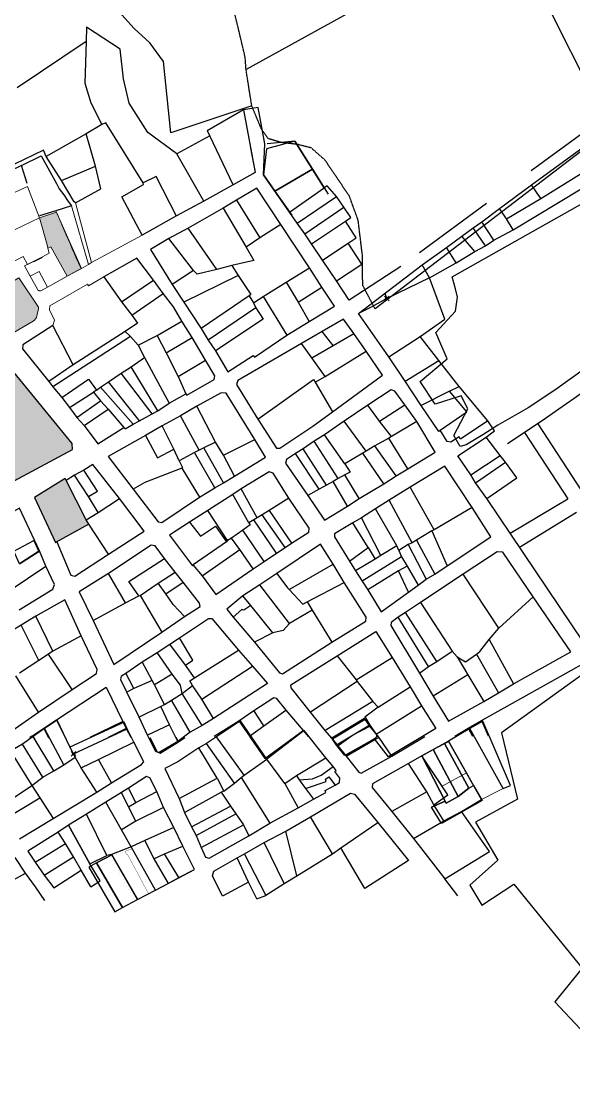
# Model space of a CAD drawing. Header units: millimetres. Extents: x 605783 to 623169, y 1302882 to 1323517.
# Drawn here: x 622196 to 622556, y 1322473 to 1323163 of the extents above; entities that cross this region are included whole.
import ezdxf

# ---------------------------------------------------------------- set-up
doc = ezdxf.new("R2010")
doc.units = ezdxf.units.MM
doc.header["$PDMODE"] = 35
doc.header["$PDSIZE"] = 1.5
doc.linetypes.add('DGN Style 2', pattern=[90.06457, 54.038742, -36.025828])
doc.linetypes.add('HIDDEN', pattern=[0.375, 0.25, -0.125])
for name, color, linetype in [('-2', 1, 'Continuous'), ('-3', 7, 'Continuous'), ('CVL_CUADCON_LIN', 8, 'Continuous'), ('CVL_CUADCON_TIT', 1, 'Continuous'), ('MANZANAS', 7, 'Continuous')]:
    doc.layers.add(name, color=color, linetype=linetype)
doc.layers.add('Nivel 2', color=7, linetype='Continuous', lineweight=0)
doc.layers.add('Nivel 3', color=7, linetype='Continuous', lineweight=0)

msp = doc.modelspace()

# ---------------------------------------------------------------- hatches: boundary and pattern name
h = msp.add_hatch(color=0)
h.set_gradient(color1=(0, 0, 255), color2=(255, 255, 0), tint=1)
h.paths.add_polyline_path([(622225.415, 1323024.528), (622220.684, 1323035.734), (622219.062, 1323039.417), (622208.017, 1323035.767), (622208.042, 1323035.701), (622207.989, 1323035.676), (622212.931, 1323018.019), (622213.497, 1323015.993), (622215.338, 1323016.711), (622217.429, 1323012.954), (622225.95, 1322997.648), (622235.139, 1323002.793), (622231.557, 1323010.173), (622230.684, 1323012.214), (622229.53, 1323014.757), (622227.837, 1323018.986)])
at = {"true_color": 0xc7c8ca}
h = msp.add_hatch(color=9, dxfattribs=at)
h.paths.add_polyline_path([(622203.951, 1322968.383), (622204.812, 1322969.123), (622205.924, 1322970.727), (622206.551, 1322972.812), (622207.299, 1322976.498), (622207.397, 1322977.463), (622194.55, 1322996.657), (622156.713, 1322974.584), (622116.202, 1322950.46), (622114.963, 1322948.414), (622113.078, 1322945.332), (622112.229, 1322941.807), (622113.152, 1322937.758), (622115.787, 1322932.347), (622118.971, 1322928.429), (622123.11, 1322926.128), (622127.368, 1322925.402), (622130.515, 1322925.322), (622155.825, 1322940.578)])
h.paths.add_polyline_path([(622187.32, 1322939.999), (622183.839, 1322940.62), (622138.151, 1322912.673), (622136.974, 1322908.097), (622167.814, 1322852.056), (622229.433, 1322884.996), (622229.215, 1322888.88)])
h.paths.add_polyline_path([(622225.368, 1322864.918), (622224.602, 1322866.032), (622204.711, 1322853.759), (622218.409, 1322824.411), (622219.245, 1322824.897), (622219.249, 1322824.887), (622240.18, 1322836.463), (622238.291, 1322839.172)])
h.paths.add_polyline_path([(622129.866, 1322874.532), (622122.206, 1322887.564), (622083.699, 1322865.489), (622077.284, 1322861.28), (622081.151, 1322854.663), (622084.537, 1322848.304), (622108.338, 1322862.08)])

# ---------------------------------------------------------------- linework, layer by layer
at = {"layer": '-2', "color": 1, "linetype": 'Continuous'}
for p, q in [((622512.043, 1323226.326), (622342.372, 1323132.041)), ((622512.043, 1323226.326), (622579.002, 1323093.122)), ((622579.002, 1323093.122), (622426.292, 1322976.528)), ((622476.39, 1322997.358), (622561.499, 1323045.257))]:
    msp.add_line(p, q, dxfattribs=at)
for points in [[(622346.086, 1323108.549), (622293.526, 1323090.834), (622288.626, 1323137.244), (622279.791, 1323149.424), (622269.614, 1323158.842), (622261.456, 1323167.699), (622254.059, 1323176.536), (622249.054, 1323189.381), (622241.471, 1323210.684)], [(622600.979, 1322960.063), (622582.717, 1322951.634), (622563.3, 1322937.895), (622543.362, 1322923.66), (622526.037, 1322912.156), (622506.171, 1322900.717), (622496.355, 1322894.613), (622485.511, 1322888.027), (622481.668, 1322886.855), (622477.534, 1322894.082), (622486.623, 1322911.394), (622482.268, 1322919.899), (622465.354, 1322914.487), (622455.568, 1322929.235), (622473.234, 1322944.036), (622465.793, 1322961.012), (622478.606, 1322974.922), (622479.859, 1322984.045), (622478.727, 1322989.414), (622476.39, 1322997.358)], [(622771.235, 1322988.469), (622761.676, 1322992.276), (622746.242, 1322994.963), (622730.808, 1322997.651), (622721.169, 1322998.409), (622708.444, 1322997.72), (622696.935, 1322994.966), (622686.737, 1322993.704), (622671.62, 1322989.008), (622657.929, 1322980.461), (622641.125, 1322969.452), (622620.817, 1322960.567), (622603.003, 1322949.838), (622586.973, 1322939.317), (622568.364, 1322927.337), (622555.93, 1322918.25), (622545.834, 1322911.136), (622534.963, 1322903.533), (622512.466, 1322888.602)], [(622575.445, 1322748.889), (622508.629, 1322700.772), (622518.949, 1322657.528), (622491.626, 1322642.722), (622506.235, 1322617.931), (622488.022, 1322601.618), (622495.821, 1322588.702), (622516.508, 1322602.408), (622561.094, 1322547.598), (622543.245, 1322525.681), (622593.465, 1322472.506)]]:
    msp.add_lwpolyline(points, dxfattribs=at)
at = {"layer": '-3', "color": 1, "linetype": 'HIDDEN'}
msp.add_line((622346.086, 1323108.549), (622342.372, 1323132.041), dxfattribs=at)
at = {"layer": '-3', "color": 30, "linetype": 'HIDDEN'}
msp.add_lwpolyline([(622342.372, 1323132.041), (622341.814, 1323139.938), (622337.233, 1323159.384), (622332.861, 1323177.043), (622327.439, 1323193.459), (622320.754, 1323210.161), (622314.07, 1323226.864), (622306.343, 1323242.576), (622297.177, 1323261.631), (622287.309, 1323282.993), (622274.029, 1323310.038), (622261.419, 1323333.505), (622250.255, 1323353.883), (622238.622, 1323375.799), (622227.236, 1323397.455), (622221.188, 1323409.309), (622215.147, 1323421.417), (622254.04, 1323451.183), (622251.289, 1323472.615)], dxfattribs=at)
at = {"layer": '-3', "color": 1, "linetype": 'HIDDEN'}
msp.add_lwpolyline([(622426.292, 1322976.528), (622418.298, 1322991.739), (622418.048, 1323011.581), (622415.324, 1323034.03), (622409.629, 1323049.689), (622401.797, 1323061.335), (622393.717, 1323073.242), (622384.771, 1323081.102), (622375.934, 1323083.365), (622365.039, 1323084.663), (622356.716, 1323087.167), (622352.309, 1323093.639), (622346.086, 1323108.549)], dxfattribs=at)
at = {"layer": 'CVL_CUADCON_LIN', "color": 1, "ltscale": 0.5, "flags": 128}
for points in [[(622374.135, 1323085.602), (622355.612, 1323080.546), (622353.721, 1323063.652)], [(622374.135, 1323085.602), (622385.569, 1323067.394), (622361.093, 1323053.066)], [(622345.311, 1323081.008), (622348.23, 1323065.204), (622334.037, 1323057.044)], [(622353.721, 1323063.652), (622361.093, 1323053.066)], [(622385.569, 1323067.394), (622395.779, 1323051.134)], [(622361.093, 1323053.066), (622372.066, 1323037.31)], [(622523.558, 1322896.048), (622551.79, 1322852.872)], [(622532.269, 1322901.745), (622560.739, 1322858.206)], [(622514.22, 1322830.478), (622551.79, 1322852.872)], [(622520.228, 1322821.575), (622557.491, 1322844.153)], [(622191.265, 1322818.879), (622204.267, 1322825.782), (622207.524, 1322818.695)], [(622194.967, 1322810.676), (622207.524, 1322818.695)], [(622456.755, 1322685.794), (622464.142, 1322689.833), (622471.53, 1322693.873), (622474.162, 1322695.312)], [(622464.142, 1322689.833), (622480.459, 1322659.255), (622472.673, 1322655.006)], [(622480.459, 1322659.255), (622487.373, 1322664.811), (622471.535, 1322693.864)], [(622474.172, 1322695.317), (622490.384, 1322666.459), (622495.918, 1322656.607)], [(622456.755, 1322685.794), (622472.03, 1322656.249), (622462.935, 1322652.467)], [(622487.373, 1322664.811), (622490.365, 1322666.492)], [(622495.918, 1322656.607), (622469.585, 1322641.823)], [(622469.585, 1322641.823), (622462.935, 1322652.467)], [(622308.869, 1322611.782), (622301.211, 1322627.124)], [(622245.09, 1322616.099), (622254.958, 1322621.396)], [(622271.828, 1322592.338), (622254.958, 1322621.396)], [(622245.09, 1322616.099), (622240.156, 1322613.45), (622257.025, 1322584.392)], [(622245.09, 1322616.099), (622261.959, 1322587.041)], [(622283.425, 1322598.34), (622308.869, 1322611.782)]]:
    msp.add_lwpolyline(points, dxfattribs=at)
for points in [[(622353.721, 1323063.652), (622361.093, 1323053.066), (622385.569, 1323067.394), (622374.135, 1323085.602), (622355.612, 1323080.546)], [(622204.267, 1322825.782), (622207.524, 1322818.695), (622194.967, 1322810.676), (622191.265, 1322818.879)], [(622456.755, 1322685.794), (622464.142, 1322689.833), (622480.459, 1322659.255), (622472.673, 1322655.006)], [(622464.142, 1322689.833), (622471.53, 1322693.873), (622487.373, 1322664.811), (622480.459, 1322659.255)], [(622487.373, 1322664.811), (622490.365, 1322666.492), (622495.918, 1322656.607), (622469.585, 1322641.823), (622462.935, 1322652.467), (622472.03, 1322656.249), (622472.673, 1322655.006), (622480.459, 1322659.255)], [(622261.959, 1322587.041), (622271.828, 1322592.338), (622254.958, 1322621.396), (622245.09, 1322616.099)], [(622257.025, 1322584.392), (622261.959, 1322587.041), (622245.09, 1322616.099), (622240.156, 1322613.45)]]:
    msp.add_lwpolyline(points, close=True, dxfattribs=at)
at = {"layer": 'CVL_CUADCON_LIN', "color": 1, "lineweight": 13, "ltscale": 0.5, "const_width": 0.02, "flags": 128}
msp.add_lwpolyline([(622270.199, 1322591.263), (622283.425, 1322598.34), (622268.279, 1322625.423), (622254.295, 1322619.995)], close=True, dxfattribs=at)
msp.add_lwpolyline([(622268.279, 1322625.423), (622254.295, 1322619.995), (622270.199, 1322591.263)], dxfattribs=at)
at = {"layer": 'CVL_CUADCON_LIN', "color": 1, "ltscale": 0.5, "const_width": 0.2, "flags": 128}
for points in [[(622268.279, 1322625.423), (622263.59, 1322623.603)], [(622263.59, 1322623.603), (622264.875, 1322621.293)], [(622264.875, 1322621.293), (622265.341, 1322621.474), (622278.957, 1322596.028)], [(622264.875, 1322621.293), (622265.341, 1322621.474)], [(622283.425, 1322598.34), (622268.279, 1322625.423)], [(622283.425, 1322598.34), (622278.957, 1322596.028)]]:
    msp.add_lwpolyline(points, dxfattribs=at)
at = {"layer": 'CVL_CUADCON_TIT', "color": 1, "ltscale": 0.5, "flags": 128}
msp.add_lwpolyline([(622204.267, 1323007.256), (622209.894, 1323010.089)], dxfattribs=at)
at = {"layer": 'MANZANAS', "color": 1, "lineweight": 0, "ltscale": 0.1}
for points in [[(622456.755, 1322685.794), (622474.172, 1322695.317), (622495.54, 1322657.282), (622482.659, 1322649.595), (622471.114, 1322643.568), (622464.635, 1322653.939), (622473.712, 1322660.38)], [(622474.172, 1322695.317), (622485.78, 1322674.654), (622469.912, 1322666.084), (622456.755, 1322685.794)]]:
    msp.add_lwpolyline(points, close=True, dxfattribs=at)
for points in [[(622474.172, 1322695.317), (622485.78, 1322674.654)], [(622482.659, 1322649.595), (622495.54, 1322657.282), (622507.06, 1322663.258), (622509.668, 1322664.547)]]:
    msp.add_lwpolyline(points, dxfattribs=at)
at = {"layer": 'Nivel 2', "color": 1, "linetype": 'DGN Style 2', "lineweight": -3}
for p, q in [((622238.345, 1323150.244), (622173.868, 1323107.134)), ((622340.738, 1323105.777), (622348.23, 1323065.204)), ((622354.688, 1323083.717), (622350.154, 1323107.467)), ((622571.43, 1323098.16), (622443.117, 1323003.971)), ((622528.154, 1323057.019), (622575.644, 1323091.83)), ((622318.755, 1323089.001), (622297.313, 1323077.179)), ((622334.037, 1323057.044), (622318.755, 1323089.001)), ((622534.282, 1323048.284), (622583.946, 1323079.269)), ((622196.156, 1323069.696), (622188.652, 1323066.033)), ((622511.905, 1323034.96), (622534.282, 1323048.284)), ((622327.49, 1323041.983), (622342.545, 1323016.577)), ((622336.208, 1323047.149), (622351.386, 1323022.683)), ((622323.399, 1323001.971), (622304.706, 1323028.963)), ((622414.068, 1323022.641), (622407.094, 1323033.505)), ((622498.18, 1323017.533), (622490.136, 1323029.181)), ((622503.703, 1323021.137), (622495.759, 1323033.09)), ((622308.188, 1323001.425), (622292.134, 1323022.282)), ((622408.722, 1323019.114), (622414.068, 1323022.641)), ((622392.027, 1323008.023), (622408.722, 1323019.114)), ((622347.454, 1323007.862), (622333.091, 1323004.602)), ((622308.188, 1323001.425), (622294.38, 1322992.327)), ((622333.091, 1323004.602), (622323.399, 1323001.971)), ((622333.091, 1323004.602), (622337.306, 1322998.17)), ((622368.384, 1322993.805), (622383.663, 1323003.214)), ((622337.306, 1322998.17), (622301.915, 1322980.855)), ((622337.306, 1322998.17), (622345.556, 1322985.812)), ((622353.586, 1322984.551), (622368.384, 1322993.805)), ((622347.15, 1322980.435), (622353.586, 1322984.551)), ((622239.859, 1322854.389), (622230.842, 1322868.318)), ((622238.291, 1322839.172), (622225.368, 1322864.918)), ((622246.146, 1322844.055), (622239.859, 1322854.389)), ((622466.505, 1322747.162), (622446.195, 1322779.048)), ((622461.184, 1322743.813), (622441.431, 1322776.031)), ((622229.18, 1322728.849), (622213.931, 1322751.868)), ((622313.575, 1322722.651), (622346.664, 1322744.171)), ((622207.215, 1322714.08), (622192.522, 1322737.863)), ((622294.288, 1322738.772), (622282.885, 1322731.842)), ((622214.059, 1322697.349), (622210.886, 1322703.785)), ((622223.8, 1322679.956), (622211.329, 1322703.522)), ((622230.178, 1322687.039), (622264.929, 1322703.367)), ((622262.199, 1322707.987), (622240.776, 1322697.714)), ((622264.273, 1322703.476), (622252.688, 1322697.637)), ((622355.927, 1322683.659), (622338.746, 1322708.512)), ((622217.373, 1322676.024), (622203.945, 1322698.414)), ((622244.299, 1322699.054), (622227.631, 1322691.416)), ((622341.109, 1322673.29), (622323.064, 1322698.112)), ((622210.185, 1322671.908), (622196.814, 1322693.434)), ((622246.293, 1322683.291), (622269.364, 1322694.557)), ((622223.8, 1322679.956), (622231.236, 1322684.938)), ((622234.997, 1322677.901), (622246.293, 1322683.291)), ((622254.89, 1322668.108), (622246.293, 1322683.291)), ((622367.656, 1322667.71), (622355.927, 1322683.659)), ((622210.185, 1322671.908), (622217.373, 1322676.024)), ((622217.373, 1322676.024), (622223.8, 1322679.956)), ((622203.006, 1322666.496), (622210.185, 1322671.908)), ((622270.637, 1322655.465), (622284.233, 1322662.599)), ((622261.361, 1322637.742), (622251.041, 1322655.682)), ((622265.93, 1322652.662), (622270.637, 1322655.465)), ((622309.853, 1322633.969), (622335.777, 1322647.947)), ((622313.187, 1322626.218), (622340.606, 1322640.842)), ((622404.096, 1322625.92), (622428.121, 1322642.375)), ((622224.981, 1322628.796), (622220.176, 1322636.105)), ((622267.617, 1322626.607), (622261.361, 1322637.742)), ((622375.407, 1322607.806), (622368.234, 1322636.82)), ((622230.203, 1322620.068), (622224.981, 1322628.796)), ((622267.617, 1322626.607), (622254.818, 1322621.639)), ((622283.425, 1322598.34), (622267.617, 1322626.607)), ((622367.184, 1322602.742), (622354.158, 1322629.378)), ((622235.07, 1322611.311), (622230.203, 1322620.068)), ((622254.818, 1322621.639), (622251.799, 1322620.957)), ((622254.818, 1322621.639), (622271.828, 1322592.338)), ((622355.293, 1322595.214), (622341.427, 1322622.047)), ((622398.558, 1322622.044), (622404.096, 1322625.92)), ((622241.272, 1322600.532), (622235.07, 1322611.311))]:
    msp.add_line(p, q, dxfattribs=at)
at = {"layer": 'Nivel 2', "color": 1, "linetype": 'Continuous', "lineweight": -3}
for p, q in [((622350.154, 1323107.467), (622340.738, 1323105.777)), ((622248.451, 1323096.401), (622238.442, 1323090.341)), ((622238.442, 1323090.341), (622212.389, 1323075.427)), ((622244.388, 1323069.289), (622238.442, 1323090.341)), ((622314.927, 1323046.451), (622297.313, 1323077.179)), ((622200.035, 1323058.006), (622196.156, 1323069.696)), ((622222.352, 1323059.902), (622212.389, 1323075.427)), ((622222.352, 1323059.902), (622244.388, 1323069.289)), ((622348.23, 1323065.204), (622334.037, 1323057.044)), ((622334.037, 1323057.044), (622314.927, 1323046.451)), ((622370.702, 1323039.27), (622393.221, 1323055.209)), ((622507.283, 1323041.822), (622528.154, 1323057.019)), ((622534.282, 1323048.284), (622528.154, 1323057.019)), ((622375.656, 1323032.18), (622401.193, 1323049.453)), ((622405.917, 1323042.566), (622401.193, 1323049.453)), ((622228.789, 1323043.424), (622218.692, 1323040.258)), ((622314.927, 1323046.451), (622297.108, 1323036.904)), ((622327.49, 1323041.983), (622304.706, 1323028.963)), ((622336.208, 1323047.149), (622327.49, 1323041.983)), ((622380.533, 1323025.293), (622405.917, 1323042.566)), ((622495.759, 1323033.09), (622507.283, 1323041.822)), ((622511.905, 1323034.96), (622507.283, 1323041.822)), ((622218.692, 1323040.258), (622207.918, 1323036.861)), ((622297.108, 1323036.904), (622274.703, 1323024.444)), ((622375.656, 1323032.18), (622370.702, 1323039.27)), ((622516.098, 1323027.741), (622511.905, 1323034.96)), ((622304.706, 1323028.963), (622292.134, 1323022.282)), ((622364.942, 1323031.246), (622351.386, 1323022.683)), ((622383.663, 1323003.214), (622364.942, 1323031.246)), ((622380.533, 1323025.293), (622375.656, 1323032.18)), ((622384.875, 1323018.709), (622407.094, 1323033.505)), ((622482.867, 1323023.716), (622490.136, 1323029.181)), ((622490.136, 1323029.181), (622495.759, 1323033.09)), ((622503.703, 1323021.137), (622516.098, 1323027.741)), ((622351.386, 1323022.683), (622342.545, 1323016.577)), ((622384.875, 1323018.709), (622380.533, 1323025.293)), ((622472.735, 1323016.437), (622482.867, 1323023.716)), ((622491.286, 1323013.696), (622482.867, 1323023.716)), ((622498.18, 1323017.533), (622503.703, 1323021.137)), ((622342.545, 1323016.577), (622347.454, 1323007.862)), ((622392.027, 1323008.023), (622384.875, 1323018.709)), ((622456.98, 1323005.045), (622472.735, 1323016.437)), ((622479.02, 1323006.483), (622472.735, 1323016.437)), ((622479.02, 1323006.483), (622491.286, 1323013.696)), ((622491.286, 1323013.696), (622498.18, 1323017.533)), ((622401.245, 1322994.629), (622392.027, 1323008.023)), ((622391.66, 1322990.627), (622383.663, 1323003.214)), ((622415.624, 1322973.434), (622456.98, 1323005.045)), ((622461.787, 1322996.609), (622456.98, 1323005.045)), ((622461.787, 1322996.609), (622479.02, 1323006.483)), ((622368.384, 1322993.805), (622376.229, 1322980.862)), ((622461.787, 1322996.609), (622433.95, 1322983.237)), ((622294.38, 1322992.327), (622301.915, 1322980.855)), ((622345.556, 1322985.812), (622344.391, 1322984.919)), ((622376.229, 1322980.862), (622391.66, 1322990.627)), ((622433.95, 1322983.237), (622432.802, 1322986.503)), ((622301.915, 1322980.855), (622313.155, 1322963.66)), ((622344.391, 1322984.919), (622313.155, 1322963.66)), ((622344.391, 1322984.919), (622347.15, 1322980.435)), ((622347.15, 1322980.435), (622348.839, 1322977.141)), ((622353.586, 1322984.551), (622368.869, 1322959.297)), ((622376.229, 1322980.862), (622383.515, 1322968.196)), ((622348.839, 1322977.141), (622317.755, 1322956.061)), ((622435.26, 1322945.279), (622415.624, 1322973.434)), ((622368.869, 1322959.297), (622383.515, 1322968.196)), ((622313.155, 1322963.66), (622317.755, 1322956.061)), ((622391.971, 1322961.807), (622378.388, 1322953.852)), ((622399.041, 1322952.593), (622391.971, 1322961.807)), ((622399.041, 1322952.593), (622412.6, 1322960.42)), ((622420.617, 1322949.027), (622412.6, 1322960.42)), ((622435.26, 1322945.279), (622455.733, 1322958.417)), ((622467.83, 1322942.851), (622455.733, 1322958.417)), ((622317.755, 1322956.061), (622322.479, 1322949.225)), ((622385.077, 1322944.535), (622378.388, 1322953.852)), ((622385.077, 1322944.535), (622399.041, 1322952.593)), ((622322.479, 1322949.225), (622330.429, 1322935.393)), ((622393.833, 1322932.561), (622385.077, 1322944.535)), ((622393.833, 1322932.561), (622420.617, 1322949.027)), ((622431.216, 1322933.403), (622420.617, 1322949.027)), ((622445.835, 1322929.376), (622435.26, 1322945.279)), ((622445.835, 1322929.376), (622467.83, 1322942.851)), ((622480.973, 1322925.917), (622467.83, 1322942.851)), ((622387.269, 1322928.75), (622393.833, 1322932.561)), ((622398.669, 1322909.575), (622431.216, 1322933.403)), ((622387.269, 1322928.75), (622398.669, 1322909.575)), ((622456.383, 1322913.676), (622445.835, 1322929.376)), ((622474.813, 1322922.87), (622480.973, 1322925.917)), ((622499.597, 1322903.522), (622480.973, 1322925.917)), ((622474.813, 1322922.87), (622456.383, 1322913.676)), ((622421.587, 1322913.759), (622406.261, 1322903.309)), ((622429.144, 1322903.506), (622421.587, 1322913.759)), ((622429.144, 1322903.506), (622445.638, 1322914.114)), ((622453.552, 1322903.278), (622445.638, 1322914.114)), ((622406.261, 1322903.309), (622393.391, 1322894.596)), ((622420.581, 1322883.994), (622406.261, 1322903.309)), ((622436.979, 1322893.331), (622429.144, 1322903.506)), ((622453.552, 1322903.278), (622436.979, 1322893.331)), ((622465.411, 1322883.318), (622453.552, 1322903.278)), ((622504.091, 1322897.142), (622499.597, 1322903.522)), ((622386.601, 1322890.352), (622379.431, 1322885.497)), ((622393.391, 1322894.596), (622386.601, 1322890.352)), ((622402.21, 1322866.09), (622386.601, 1322890.352)), ((622406.542, 1322875.58), (622393.391, 1322894.596)), ((622435.307, 1322892.257), (622426.233, 1322887.268)), ((622436.979, 1322893.331), (622435.307, 1322892.257)), ((622447.597, 1322872.4), (622435.307, 1322892.257)), ((622379.431, 1322885.497), (622374.643, 1322882.303)), ((622390.045, 1322859.107), (622374.643, 1322882.303)), ((622394.657, 1322861.843), (622379.431, 1322885.497)), ((622418.453, 1322882.588), (622406.542, 1322875.58)), ((622420.581, 1322883.994), (622418.453, 1322882.588)), ((622431.988, 1322862.736), (622418.453, 1322882.588)), ((622426.233, 1322887.268), (622420.581, 1322883.994)), ((622440.071, 1322867.925), (622426.233, 1322887.268)), ((622447.597, 1322872.4), (622465.411, 1322883.318)), ((622488.63, 1322868.458), (622507.757, 1322881.185)), ((622491.722, 1322863.367), (622511.127, 1322876.78)), ((622511.127, 1322876.78), (622507.757, 1322881.185)), ((622406.696, 1322868.547), (622402.21, 1322866.09)), ((622415.948, 1322853.121), (622406.696, 1322868.547)), ((622440.071, 1322867.925), (622447.597, 1322872.4)), ((622491.722, 1322863.367), (622488.63, 1322868.458)), ((622394.657, 1322861.843), (622390.045, 1322859.107)), ((622398.992, 1322864.096), (622394.657, 1322861.843)), ((622402.21, 1322866.09), (622398.992, 1322864.096)), ((622408.347, 1322848.112), (622398.992, 1322864.096)), ((622415.948, 1322853.121), (622431.988, 1322862.736)), ((622431.988, 1322862.736), (622440.071, 1322867.925)), ((622498.999, 1322853.037), (622491.722, 1322863.367)), ((622390.045, 1322859.107), (622382.669, 1322855.064)), ((622449.166, 1322860.573), (622435.458, 1322851.958)), ((622464.712, 1322832.731), (622449.166, 1322860.573)), ((622246.146, 1322844.055), (622260.056, 1322853.026)), ((622408.347, 1322848.112), (622415.948, 1322853.121)), ((622435.458, 1322851.958), (622426.564, 1322846.334)), ((622450.368, 1322824.266), (622435.458, 1322851.958)), ((622238.291, 1322839.172), (622246.146, 1322844.055)), ((622426.564, 1322846.334), (622417.391, 1322840.608)), ((622440.394, 1322822.421), (622426.564, 1322846.334)), ((622489.421, 1322847.182), (622464.712, 1322832.731)), ((622240.18, 1322836.463), (622218.827, 1322824.654)), ((622240.18, 1322836.463), (622238.291, 1322839.172)), ((622252.801, 1322816.81), (622240.18, 1322836.463)), ((622417.391, 1322840.608), (622411.816, 1322837.258)), ((622421.934, 1322821.201), (622411.816, 1322837.258)), ((622430.132, 1322816.055), (622417.391, 1322840.608)), ((622463.318, 1322832.014), (622453.358, 1322826.081)), ((622464.712, 1322832.731), (622463.318, 1322832.014)), ((622463.318, 1322832.014), (622473.257, 1322809.354)), ((622409.726, 1322812.338), (622421.934, 1322821.201)), ((622421.934, 1322821.201), (622426.407, 1322813.652)), ((622440.394, 1322822.421), (622430.132, 1322816.055)), ((622441.777, 1322819.303), (622440.394, 1322822.421)), ((622447.833, 1322823.188), (622441.777, 1322819.303)), ((622450.368, 1322824.266), (622447.833, 1322823.188)), ((622447.833, 1322823.188), (622459.498, 1322800.688)), ((622453.358, 1322826.081), (622450.368, 1322824.266)), ((622453.358, 1322826.081), (622465.277, 1322803.988)), ((622208.016, 1322819.009), (622194.967, 1322810.676)), ((622426.407, 1322813.652), (622413.686, 1322806.057)), ((622443.52, 1322815.121), (622417.978, 1322799.397)), ((622430.132, 1322816.055), (622426.407, 1322813.652)), ((622441.777, 1322819.303), (622443.52, 1322815.121)), ((622443.52, 1322815.121), (622447.149, 1322809.143)), ((622188.15, 1322793.101), (622212.142, 1322809.174)), ((622409.726, 1322812.338), (622413.686, 1322806.057)), ((622447.149, 1322809.143), (622441.649, 1322805.996)), ((622447.149, 1322809.143), (622454.459, 1322796.731)), ((622465.277, 1322803.988), (622473.257, 1322809.354)), ((622264.018, 1322785.217), (622252.847, 1322804.291)), ((622285.177, 1322797.951), (622296.249, 1322805.311)), ((622413.686, 1322806.057), (622417.978, 1322799.397)), ((622417.978, 1322799.397), (622421.605, 1322793.673)), ((622441.649, 1322805.996), (622421.605, 1322793.673)), ((622448, 1322792.133), (622441.649, 1322805.996)), ((622454.459, 1322796.731), (622459.498, 1322800.688)), ((622483.742, 1322803.811), (622455.873, 1322785.436)), ((622459.498, 1322800.688), (622465.277, 1322803.988)), ((622506.832, 1322768.89), (622483.742, 1322803.811)), ((622273.448, 1322790.081), (622285.177, 1322797.951)), ((622290.181, 1322791.065), (622285.177, 1322797.951)), ((622290.181, 1322791.065), (622301.455, 1322798.68)), ((622421.605, 1322793.673), (622430.243, 1322779.489)), ((622448, 1322792.133), (622454.459, 1322796.731)), ((622264.018, 1322785.217), (622272.712, 1322789.824)), ((622272.712, 1322789.824), (622273.448, 1322790.081)), ((622273.448, 1322790.081), (622287.557, 1322766.169)), ((622430.243, 1322779.489), (622448, 1322792.133)), ((622455.873, 1322785.436), (622446.195, 1322779.048)), ((622455.873, 1322785.436), (622476.563, 1322753.807)), ((622506.832, 1322768.89), (622529.234, 1322789.07)), ((622242.803, 1322773.701), (622264.018, 1322785.217)), ((622446.195, 1322779.048), (622441.431, 1322776.031)), ((622216.743, 1322753.784), (622205.66, 1322776.618)), ((622207.597, 1322747.728), (622196.107, 1322770.813)), ((622500.511, 1322761.423), (622506.832, 1322768.89)), ((622235.017, 1322763.866), (622216.743, 1322753.784)), ((622302.901, 1322744.775), (622292.792, 1322758.471)), ((622500.511, 1322761.423), (622516.416, 1322732.541)), ((622213.931, 1322751.868), (622207.597, 1322747.728)), ((622216.743, 1322753.784), (622213.931, 1322751.868)), ((622294.288, 1322738.772), (622284.584, 1322753.028)), ((622308.85, 1322736.42), (622337.406, 1322754.468)), ((622466.505, 1322747.162), (622476.563, 1322753.807)), ((622476.563, 1322753.807), (622479.803, 1322750.163)), ((622492.317, 1322751.866), (622506.584, 1322726.66)), ((622207.597, 1322747.728), (622195.005, 1322739.498)), ((622281.249, 1322734.705), (622274.752, 1322746.841)), ((622308.85, 1322736.42), (622302.901, 1322744.775)), ((622461.184, 1322743.813), (622466.505, 1322747.162)), ((622479.803, 1322750.163), (622486.729, 1322738.461)), ((622269.357, 1322729.5), (622264.087, 1322739.61)), ((622455.181, 1322739.573), (622461.184, 1322743.813)), ((622455.181, 1322739.573), (622464.228, 1322724.527)), ((622486.729, 1322738.461), (622464.228, 1322724.527)), ((622486.729, 1322738.461), (622497.157, 1322721.11)), ((622281.249, 1322734.705), (622269.357, 1322729.5)), ((622282.885, 1322731.842), (622281.249, 1322734.705)), ((622289.206, 1322719.197), (622282.885, 1322731.842)), ((622300.837, 1322726.28), (622307.548, 1322731.514)), ((622506.584, 1322726.66), (622516.416, 1322732.541)), ((622269.357, 1322729.5), (622264.693, 1322727.119)), ((622293.945, 1322722.061), (622300.837, 1322726.28)), ((622464.228, 1322724.527), (622474.016, 1322708.367)), ((622497.157, 1322721.11), (622506.584, 1322726.66)), ((622286.925, 1322717.842), (622272.728, 1322710.977)), ((622286.925, 1322717.842), (622289.206, 1322719.197)), ((622292.633, 1322705.931), (622286.925, 1322717.842)), ((622289.206, 1322719.197), (622293.945, 1322722.061)), ((622306.062, 1322701.061), (622293.945, 1322722.061)), ((622474.016, 1322708.367), (622497.157, 1322721.11)), ((622353.87, 1322705.273), (622347.458, 1322715.251)), ((622353.87, 1322705.273), (622368.334, 1322715.491)), ((622419.887, 1322709.492), (622398.632, 1322696.588)), ((622422.841, 1322705.092), (622419.887, 1322709.492)), ((622211.329, 1322703.522), (622203.945, 1322698.414)), ((622219.069, 1322709.076), (622224.573, 1322697.672)), ((622269.364, 1322694.557), (622264.929, 1322703.367)), ((622292.633, 1322705.931), (622278.334, 1322699.142)), ((622298.033, 1322695.187), (622292.633, 1322705.931)), ((622338.746, 1322708.512), (622323.064, 1322698.112)), ((622337.628, 1322708.608), (622344.702, 1322698.505)), ((622344.702, 1322698.505), (622353.87, 1322705.273)), ((622428.789, 1322697.817), (622422.841, 1322705.092)), ((622487.887, 1322703.519), (622474.172, 1322695.317)), ((622478.218, 1322698.608), (622486.834, 1322703.748)), ((622486.834, 1322703.748), (622495.476, 1322708.66)), ((622486.834, 1322703.748), (622489.622, 1322698.579)), ((622496.443, 1322708.229), (622487.887, 1322703.519)), ((622509.668, 1322664.547), (622487.887, 1322703.519)), ((622495.476, 1322708.66), (622499.933, 1322698.775)), ((622203.945, 1322698.414), (622196.814, 1322693.434)), ((622203.589, 1322699.057), (622204.459, 1322697.232)), ((622298.36, 1322694.787), (622296.891, 1322697.673)), ((622306.062, 1322701.061), (622298.033, 1322695.187)), ((622298.36, 1322694.787), (622302.609, 1322697.637)), ((622323.064, 1322698.112), (622316.64, 1322693.849)), ((622344.702, 1322698.505), (622345.188, 1322697.492)), ((622397.706, 1322698.131), (622398.632, 1322696.588)), ((622398.632, 1322696.588), (622402.069, 1322692.216)), ((622407.454, 1322685.471), (622428.789, 1322697.817)), ((622437.138, 1322685.452), (622428.789, 1322697.817)), ((622437.138, 1322685.452), (622458.597, 1322698.256)), ((622196.814, 1322693.434), (622189.147, 1322688.883)), ((622189.147, 1322688.883), (622203.006, 1322666.496)), ((622230.178, 1322687.039), (622227.604, 1322691.696)), ((622227.631, 1322691.416), (622227.604, 1322691.696)), ((622316.64, 1322693.849), (622311.756, 1322690.943)), ((622323.487, 1322671.184), (622311.756, 1322690.943)), ((622334.793, 1322668.062), (622316.64, 1322693.849)), ((622402.069, 1322692.216), (622407.454, 1322685.471)), ((622474.172, 1322695.317), (622456.755, 1322685.794)), ((622495.54, 1322657.282), (622474.172, 1322695.317)), ((622230.178, 1322687.039), (622231.236, 1322684.938)), ((622231.236, 1322684.938), (622230.178, 1322687.039)), ((622234.997, 1322677.901), (622231.236, 1322684.938)), ((622341.109, 1322673.29), (622355.927, 1322683.659)), ((622375.243, 1322672.972), (622394.196, 1322684.361)), ((622398.962, 1322678.882), (622394.196, 1322684.361)), ((622456.755, 1322685.794), (622448.177, 1322680.728)), ((622245.276, 1322662.069), (622234.997, 1322677.901)), ((622289.437, 1322677.549), (622298.803, 1322658.001)), ((622459.898, 1322662.264), (622448.177, 1322680.728)), ((622245.276, 1322662.069), (622254.89, 1322668.108)), ((622298.803, 1322658.001), (622323.487, 1322671.184)), ((622323.487, 1322671.184), (622327.918, 1322662.856)), ((622327.918, 1322662.856), (622334.793, 1322668.062)), ((622334.793, 1322668.062), (622339.215, 1322671.6)), ((622339.215, 1322671.6), (622341.109, 1322673.29)), ((622339.215, 1322671.6), (622357.904, 1322642.032)), ((622367.656, 1322667.71), (622375.243, 1322672.972)), ((622375.243, 1322672.972), (622376.865, 1322670.087)), ((622376.865, 1322670.087), (622381.073, 1322664.426)), ((622181.026, 1322651.961), (622203.006, 1322666.496)), ((622203.006, 1322666.496), (622208.147, 1322658.454)), ((622216.758, 1322644.947), (622245.276, 1322662.069)), ((622261.391, 1322661.828), (622251.041, 1322655.682)), ((622265.844, 1322664.628), (622261.391, 1322661.828)), ((622265.93, 1322652.662), (622261.391, 1322661.828)), ((622270.637, 1322655.465), (622265.844, 1322664.628)), ((622288.704, 1322652.214), (622284.233, 1322662.599)), ((622302.299, 1322648.981), (622326.221, 1322662.057)), ((622327.918, 1322662.856), (622326.221, 1322662.057)), ((622326.221, 1322662.057), (622332.182, 1322652.978)), ((622367.656, 1322667.71), (622376.233, 1322651.866)), ((622381.073, 1322664.426), (622386.23, 1322657.679)), ((622459.898, 1322662.264), (622437.269, 1322649.604)), ((622464.635, 1322653.939), (622459.898, 1322662.264)), ((622186.386, 1322645.165), (622208.147, 1322658.454)), ((622208.147, 1322658.454), (622216.758, 1322644.947)), ((622251.041, 1322655.682), (622238.619, 1322647.795)), ((622298.803, 1322658.001), (622302.299, 1322648.981)), ((622376.233, 1322651.866), (622386.23, 1322657.679)), ((622238.619, 1322647.795), (622226.752, 1322640.597)), ((622251.799, 1322620.957), (622238.619, 1322647.795)), ((622270.699, 1322643.27), (622265.93, 1322652.662)), ((622288.704, 1322652.214), (622270.699, 1322643.27)), ((622295.431, 1322639.202), (622288.704, 1322652.214)), ((622302.299, 1322648.981), (622306.889, 1322639.664)), ((622306.889, 1322639.664), (622332.182, 1322652.978)), ((622332.182, 1322652.978), (622335.777, 1322647.947)), ((622335.777, 1322647.947), (622340.606, 1322640.842)), ((622357.904, 1322642.032), (622376.233, 1322651.866)), ((622437.269, 1322649.604), (622451.272, 1322631.97)), ((622471.114, 1322643.568), (622464.635, 1322653.939)), ((622471.114, 1322643.568), (622482.659, 1322649.595)), ((622195.022, 1322631.811), (622216.758, 1322644.947)), ((622226.752, 1322640.597), (622220.176, 1322636.105)), ((622270.699, 1322643.27), (622261.361, 1322637.742)), ((622340.606, 1322640.842), (622344.291, 1322633.755)), ((622344.291, 1322633.755), (622357.904, 1322642.032)), ((622368.234, 1322636.82), (622384.204, 1322646.155)), ((622398.558, 1322622.044), (622384.204, 1322646.155)), ((622451.272, 1322631.97), (622471.114, 1322643.568)), ((622295.431, 1322639.202), (622276.406, 1322630.658)), ((622301.211, 1322627.124), (622295.431, 1322639.202)), ((622306.889, 1322639.664), (622309.853, 1322633.969)), ((622309.853, 1322633.969), (622313.187, 1322626.218)), ((622354.158, 1322629.378), (622368.234, 1322636.82)), ((622205.144, 1322616.639), (622224.981, 1322628.796)), ((622276.406, 1322630.658), (622267.617, 1322626.607)), ((622276.406, 1322630.658), (622282.464, 1322618.836)), ((622289.405, 1322621.985), (622301.211, 1322627.124)), ((622341.427, 1322622.047), (622354.158, 1322629.378)), ((622451.272, 1322631.97), (622471.691, 1322605.767)), ((622198.969, 1322609.557), (622192.187, 1322619.57)), ((622211, 1322608.143), (622230.203, 1322620.068)), ((622282.464, 1322618.836), (622289.405, 1322621.985)), ((622298.74, 1322606.705), (622289.405, 1322621.985)), ((622336.642, 1322619.524), (622341.427, 1322622.047)), ((622375.407, 1322607.806), (622398.558, 1322622.044)), ((622419.688, 1322599.429), (622404.096, 1322625.92)), ((622205.144, 1322616.639), (622211, 1322608.143)), ((622247.445, 1322604.488), (622240.808, 1322615.569)), ((622282.464, 1322618.836), (622291.626, 1322602.844)), ((622343.923, 1322603.62), (622336.642, 1322619.524)), ((622205.362, 1322600.482), (622198.969, 1322609.557)), ((622211, 1322608.143), (622217.311, 1322599.931)), ((622217.311, 1322599.931), (622235.07, 1322611.311)), ((622291.626, 1322602.844), (622298.74, 1322606.705)), ((622367.184, 1322602.742), (622375.407, 1322607.806)), ((622480.233, 1322594.776), (622471.691, 1322605.767)), ((622211.372, 1322591.759), (622205.362, 1322600.482)), ((622241.272, 1322600.532), (622247.445, 1322604.488)), ((622283.425, 1322598.34), (622291.626, 1322602.844)), ((622343.923, 1322603.62), (622327.063, 1322594.507)), ((622349.288, 1322592.657), (622343.923, 1322603.62)), ((622355.293, 1322595.214), (622367.184, 1322602.742)), ((622271.828, 1322592.338), (622283.425, 1322598.34)), ((622349.288, 1322592.657), (622355.219, 1322594.884)), ((622355.219, 1322594.884), (622355.293, 1322595.214))]:
    msp.add_line(p, q, dxfattribs=at)
at = {"layer": 'Nivel 2', "color": 1, "linetype": 'Continuous'}
for p, q in [((622239.777, 1323005.201), (622228.789, 1323043.424)), ((622241.855, 1323006.505), (622231.448, 1323045.365)), ((622235.214, 1323002.744), (622218.692, 1323040.258)), ((622274.703, 1323024.444), (622241.855, 1323006.505)), ((622208.218, 1323009.183), (622200.131, 1323005.238)), ((622235.214, 1323002.744), (622226.394, 1322997.984)), ((622239.777, 1323005.201), (622235.214, 1323002.744)), ((622241.855, 1323006.505), (622239.777, 1323005.201)), ((622226.394, 1322997.984), (622217.042, 1322992.714))]:
    msp.add_line(p, q, dxfattribs=at)
at = {"layer": 'Nivel 2', "color": 1, "linetype": 'Continuous', "lineweight": -3, "flags": 128}
for points in [[(622297.313, 1323077.179), (622278.568, 1323091.169), (622266.28, 1323110.29), (622262.563, 1323125.993), (622260.459, 1323145.41), (622238.462, 1323159.589), (622238.345, 1323150.244)], [(622238.345, 1323150.244), (622237.455, 1323123.297), (622241.465, 1323110.465), (622248.451, 1323096.401)], [(622275.338, 1323058.448), (622251.216, 1323097.504), (622248.451, 1323096.401)], [(622370.702, 1323039.27), (622353.721, 1323063.652), (622354.688, 1323083.717)], [(622516.098, 1323027.741), (622588.749, 1323071.62), (622583.946, 1323079.269)], [(622231.448, 1323045.365), (622247.821, 1323054.6), (622244.388, 1323069.289)], [(622297.134, 1323036.828), (622283.933, 1323062.42), (622275.338, 1323058.448)], [(622231.448, 1323045.365), (622230.557, 1323046.097), (622222.352, 1323059.902)], [(622274.703, 1323024.444), (622261.607, 1323049.224), (622275.545, 1323057.256), (622275.338, 1323058.448)], [(622401.193, 1323049.453), (622395.172, 1323056.487), (622393.221, 1323055.209)], [(622364.942, 1323031.246), (622349.361, 1323054.848), (622336.208, 1323047.149)], [(622407.094, 1323033.505), (622410.539, 1323035.831), (622405.917, 1323042.566)], [(622292.134, 1323022.282), (622280.148, 1323015.096), (622294.38, 1322992.327)], [(622443.117, 1323003.971), (622409.572, 1322982.119), (622401.245, 1322994.629)], [(622455.733, 1322958.417), (622471.818, 1322969.658), (622461.787, 1322996.609)], [(622383.515, 1322968.196), (622399.91, 1322978.143), (622391.66, 1322990.627)], [(622433.95, 1322983.237), (622423.407, 1322977.225), (622415.624, 1322973.434)], [(622348.839, 1322977.141), (622353.413, 1322969.796), (622322.479, 1322949.225)], [(622412.6, 1322960.42), (622405.86, 1322969.711), (622391.971, 1322961.807)], [(622330.429, 1322935.393), (622347.076, 1322946.103), (622347.867, 1322945.065), (622368.869, 1322959.297)], [(622378.388, 1322953.852), (622337.079, 1322929.936), (622336.099, 1322927.164), (622350.101, 1322904.775)], [(622350.101, 1322904.775), (622386.221, 1322930.548), (622387.269, 1322928.75)], [(622445.638, 1322914.114), (622439.179, 1322923.025), (622436.712, 1322923.853), (622421.587, 1322913.759)], [(622468.685, 1322897.501), (622486.063, 1322909.585), (622474.813, 1322922.87)], [(622468.685, 1322897.501), (622467.799, 1322896.761), (622456.383, 1322913.676)], [(622350.101, 1322904.775), (622362.083, 1322885.932), (622364.394, 1322885.79), (622385.776, 1322900.201), (622398.669, 1322909.575)], [(622499.597, 1322903.522), (622481.888, 1322891.767), (622480.994, 1322893.134), (622475.546, 1322889.734), (622473.234, 1322890.131), (622468.685, 1322897.501)], [(622507.757, 1322881.185), (622498.519, 1322893.055), (622504.091, 1322897.142)], [(622488.63, 1322868.458), (622480.176, 1322880.942), (622498.519, 1322893.055)], [(622374.643, 1322882.303), (622368.613, 1322878.469), (622368.038, 1322876.003), (622382.669, 1322855.064)], [(622406.542, 1322875.58), (622410.118, 1322870.339), (622406.696, 1322868.547)], [(622498.999, 1322853.037), (622518.555, 1322866.654), (622511.127, 1322876.78)], [(622489.421, 1322847.182), (622471.744, 1322874.177), (622449.166, 1322860.573)], [(622382.669, 1322855.064), (622393.422, 1322838.958), (622408.347, 1322848.112)], [(622495.476, 1322708.66), (622572.372, 1322751.745), (622568.284, 1322758.33), (622564.958, 1322758.037), (622563.534, 1322758.412), (622561.98, 1322759.7), (622498.999, 1322853.037)], [(622473.257, 1322809.354), (622501.606, 1322828.213), (622489.421, 1322847.182)], [(622411.816, 1322837.258), (622400.008, 1322830.073), (622399.964, 1322828.143), (622409.726, 1322812.338)], [(622272.712, 1322789.824), (622265.997, 1322799.191), (622289.307, 1322814.195)], [(622529.234, 1322789.07), (622509.416, 1322818.114), (622505.757, 1322818.53), (622483.742, 1322803.811)], [(622302.325, 1322776.413), (622295.032, 1322784.28), (622290.181, 1322791.065)], [(622516.416, 1322732.541), (622553.724, 1322753.419), (622529.234, 1322789.07)], [(622441.431, 1322776.031), (622436.771, 1322772.558), (622436.55, 1322770.424), (622455.181, 1322739.573)], [(622302.901, 1322744.775), (622307.766, 1322747.97), (622299.025, 1322762.611)], [(622492.317, 1322751.866), (622494.47, 1322753.602), (622500.511, 1322761.423)], [(622479.803, 1322750.163), (622485.174, 1322746.936), (622492.317, 1322751.866)], [(622313.766, 1322705.435), (622300.837, 1322726.28), (622299.724, 1322731.71), (622294.288, 1322738.772)], [(622307.548, 1322731.514), (622305.708, 1322734.553), (622308.85, 1322736.42)], [(622321.089, 1322710.011), (622313.575, 1322722.651), (622307.548, 1322731.514)], [(622227.604, 1322691.696), (622219.525, 1322708.864), (622211.329, 1322703.522)], [(622264.929, 1322703.367), (622263.094, 1322707.597), (622244.299, 1322699.054)], [(622402.069, 1322692.216), (622411.676, 1322699.119), (622422.841, 1322705.092)], [(622279.762, 1322697.603), (622284.531, 1322688.287), (622286.468, 1322687.411), (622298.36, 1322694.787)], [(622345.188, 1322697.492), (622354.686, 1322684.048), (622379.432, 1322702.257)], [(622394.196, 1322684.361), (622380.241, 1322702.301), (622355.927, 1322683.659)], [(622254.89, 1322668.108), (622274.45, 1322680.035), (622275.911, 1322681.823), (622269.364, 1322694.557)], [(622311.756, 1322690.943), (622297.894, 1322681.877), (622289.437, 1322677.549)], [(622407.454, 1322685.471), (622415.738, 1322675.062), (622417.343, 1322674.565), (622437.138, 1322685.452)], [(622464.635, 1322653.939), (622473.712, 1322660.38), (622456.755, 1322685.794)], [(622376.865, 1322670.087), (622385.551, 1322670.784), (622391.201, 1322673.161), (622398.962, 1322678.882)], [(622400.104, 1322675.587), (622401.014, 1322676.305), (622398.962, 1322678.882)], [(622400.422, 1322666.722), (622403.231, 1322668.495), (622403.464, 1322671.317), (622400.104, 1322675.587)], [(622448.177, 1322680.728), (622424.737, 1322667.656), (622424.45, 1322665.139), (622437.269, 1322649.604)], [(622284.233, 1322662.599), (622279.746, 1322671.561), (622277.504, 1322672.307), (622265.844, 1322664.628)], [(622381.073, 1322664.426), (622394.56, 1322669.094), (622394.092, 1322670.59), (622396.317, 1322672.181), (622400.422, 1322666.722)], [(622384.204, 1322646.155), (622410.346, 1322661.559), (622413.019, 1322660.942), (622428.121, 1322642.375)], [(622386.23, 1322657.679), (622394.306, 1322662.004), (622393.764, 1322663.144), (622400.422, 1322666.722)], [(622471.691, 1322605.767), (622500.763, 1322623.655), (622482.659, 1322649.595)], [(622240.808, 1322615.569), (622226.752, 1322640.597), (622240.808, 1322615.569), (622251.799, 1322620.957)], [(622428.121, 1322642.375), (622448.071, 1322617.719), (622419.688, 1322599.429)], [(622220.176, 1322636.105), (622200.417, 1322623.668), (622205.144, 1322616.639)], [(622313.187, 1322626.218), (622316.08, 1322619.81), (622318.472, 1322619.319), (622344.291, 1322633.755)], [(622298.74, 1322606.705), (622308.869, 1322611.782), (622301.211, 1322627.124)], [(622327.063, 1322594.507), (622320.512, 1322607.824), (622321.481, 1322610.855), (622336.642, 1322619.524)], [(622160.82, 1322592.139), (622191.097, 1322605.056), (622198.969, 1322609.557)]]:
    msp.add_lwpolyline(points, dxfattribs=at)
at = {"layer": 'Nivel 2', "color": 1, "linetype": 'DGN Style 2', "lineweight": -3, "flags": 128}
for points in [[(622212.389, 1323075.427), (622210.494, 1323079.584), (622191.606, 1323070.617), (622173.868, 1323107.134)], [(622340.738, 1323105.777), (622317.168, 1323092.27), (622318.755, 1323089.001)], [(622393.221, 1323055.209), (622374.135, 1323085.602), (622354.688, 1323083.717)], [(622196.156, 1323069.696), (622209.111, 1323075.946), (622219.134, 1323058.035), (622220.849, 1323054.436), (622223.733, 1323050.69), (622226.543, 1323046.334), (622228.789, 1323043.424)], [(622401.245, 1322994.629), (622417.637, 1323005.49), (622408.722, 1323019.114)], [(622323.399, 1323001.971), (622310.559, 1322998.946), (622308.188, 1323001.425)], [(622239.859, 1322854.389), (622245.687, 1322857.994), (622236.798, 1322871.619)], [(622509.668, 1322664.547), (622514.534, 1322666.512), (622496.443, 1322708.229)]]:
    msp.add_lwpolyline(points, dxfattribs=at)
at = {"layer": 'Nivel 2', "color": 1, "linetype": 'Continuous', "flags": 128}
msp.add_lwpolyline([(622180.677, 1323022.704), (622169.97, 1323042.304), (622200.242, 1323056.129), (622208.042, 1323035.701)], close=True, dxfattribs=at)
for points in [[(622215.338, 1323016.711), (622225.95, 1322997.648), (622235.139, 1323002.793), (622231.557, 1323010.173), (622230.684, 1323012.214), (622229.53, 1323014.757), (622227.837, 1323018.986), (622225.415, 1323024.528), (622219.121, 1323039.436), (622207.968, 1323035.75), (622212.931, 1323018.019), (622213.497, 1323015.993), (622215.338, 1323016.711)], [(622200.131, 1323005.238), (622197.292, 1323010.534), (622189.89, 1323006.592), (622181.205, 1323022.542)], [(622213.209, 1322990.493), (622225.95, 1322997.648), (622217.429, 1323012.954), (622215.338, 1323016.711), (622213.497, 1323015.993), (622214.239, 1323012.583), (622209.938, 1323010.222), (622204.268, 1323007.382), (622198.23, 1323004.462), (622201.998, 1322997.632), (622207.836, 1323000.642), (622213.209, 1322990.493)], [(622201.998, 1322997.632), (622207.836, 1323000.642), (622213.209, 1322990.493), (622208.771, 1322988.127), (622208.166, 1322988.137), (622207.838, 1322988.191), (622207.525, 1322988.306), (622207.252, 1322988.458), (622206.973, 1322988.694), (622206.678, 1322989.194), (622201.998, 1322997.632)], [(622156.713, 1322974.584), (622194.55, 1322996.657), (622207.397, 1322977.463), (622207.299, 1322976.498), (622206.551, 1322972.812), (622205.924, 1322970.727), (622204.812, 1322969.123), (622203.951, 1322968.383), (622155.825, 1322940.578)]]:
    msp.add_lwpolyline(points, dxfattribs=at)
at = {"layer": 'Nivel 2', "color": 1, "linetype": 'Continuous', "lineweight": -3}
for p in [(622433.95, 1322983.237), (622230.178, 1322687.039)]:
    msp.add_point(p, dxfattribs=at)
at = {"layer": 'Nivel 3', "color": 1, "linetype": 'Continuous', "lineweight": -3}
for p, q in [((622271.28, 1323009.422), (622249.889, 1322997.372)), ((622282.178, 1322995.12), (622271.28, 1323009.422)), ((622249.889, 1322997.372), (622261.354, 1322981.041)), ((622288.434, 1322986.335), (622282.178, 1322995.12)), ((622261.354, 1322981.041), (622267.965, 1322972.282)), ((622284.625, 1322959.046), (622300.692, 1322968.407)), ((622307.284, 1322957.744), (622300.692, 1322968.407)), ((622267.179, 1322958.389), (622216.734, 1322925.648)), ((622263.788, 1322961.752), (622267.179, 1322958.389)), ((622267.179, 1322958.389), (622272.076, 1322952.848)), ((622272.076, 1322952.848), (622284.625, 1322959.046)), ((622284.625, 1322959.046), (622290.406, 1322947.897)), ((622272.076, 1322952.848), (622276.246, 1322944.867)), ((622290.406, 1322947.897), (622307.284, 1322957.744)), ((622316.051, 1322943.027), (622307.284, 1322957.744)), ((622267.557, 1322938.685), (622276.246, 1322944.867)), ((622276.246, 1322944.867), (622292.408, 1322915.148)), ((622290.406, 1322947.897), (622298.236, 1322932.44)), ((622261.147, 1322934.595), (622267.557, 1322938.685)), ((622298.236, 1322932.44), (622316.051, 1322943.027)), ((622252.863, 1322928.999), (622261.147, 1322934.595)), ((622298.236, 1322932.44), (622303.282, 1322921.186)), ((622214.029, 1322929.116), (622216.734, 1322925.648)), ((622216.734, 1322925.648), (622222.551, 1322918.74)), ((622245.061, 1322923.583), (622247.72, 1322925.626)), ((622247.72, 1322925.626), (622252.863, 1322928.999)), ((622222.551, 1322918.74), (622227.553, 1322912.387)), ((622227.553, 1322912.387), (622243.186, 1322922.28)), ((622245.061, 1322923.583), (622243.186, 1322922.28)), ((622243.186, 1322922.28), (622247.753, 1322916.611)), ((622292.408, 1322915.148), (622303.282, 1322921.186)), ((622227.553, 1322912.387), (622232.327, 1322905.83)), ((622232.327, 1322905.83), (622247.753, 1322916.611)), ((622237.02, 1322900.543), (622252.574, 1322911.223)), ((622247.753, 1322916.611), (622252.574, 1322911.223)), ((622281.183, 1322908.168), (622284.884, 1322910.164)), ((622284.884, 1322910.164), (622292.408, 1322915.148)), ((622322.6, 1322889.804), (622310.372, 1322913.141)), ((622232.327, 1322905.83), (622237.02, 1322900.543)), ((622268.992, 1322901.388), (622273.022, 1322903.665)), ((622273.022, 1322903.665), (622281.183, 1322908.168)), ((622311.825, 1322884.604), (622299.678, 1322906.824)), ((622295.365, 1322885.221), (622287.841, 1322900.476)), ((622322.6, 1322889.804), (622314.944, 1322886.065)), ((622327.61, 1322881.344), (622322.6, 1322889.804)), ((622327.61, 1322881.344), (622347.992, 1322891.384)), ((622298.873, 1322877.618), (622295.365, 1322885.221)), ((622308.859, 1322883.094), (622298.873, 1322877.618)), ((622311.825, 1322884.604), (622308.859, 1322883.094)), ((622322, 1322860.066), (622308.859, 1322883.094)), ((622314.944, 1322886.065), (622311.825, 1322884.604)), ((622327.804, 1322863.214), (622314.944, 1322886.065)), ((622334.823, 1322867.738), (622327.61, 1322881.344)), ((622236.798, 1322871.619), (622230.842, 1322868.318)), ((622300.517, 1322872.774), (622312.067, 1322854.031)), ((622322, 1322860.066), (622327.804, 1322863.214)), ((622327.804, 1322863.214), (622334.823, 1322867.738)), ((622268.871, 1322859.259), (622285.256, 1322838.048)), ((622312.067, 1322854.031), (622322, 1322860.066)), ((622333.776, 1322855.671), (622317.459, 1322845.242)), ((622339.197, 1322859.3), (622333.776, 1322855.671)), ((622344.258, 1322837.381), (622333.776, 1322855.671)), ((622349.63, 1322840.603), (622339.197, 1322859.3)), ((622370.281, 1322853.412), (622357.359, 1322845.308)), ((622317.459, 1322845.242), (622305.473, 1322837.828)), ((622330.409, 1322825.718), (622317.459, 1322845.242)), ((622352.823, 1322842.47), (622349.63, 1322840.603)), ((622357.359, 1322845.308), (622352.823, 1322842.47)), ((622357.359, 1322845.308), (622372.017, 1322824.039)), ((622347.349, 1322839.197), (622344.258, 1322837.381)), ((622349.63, 1322840.603), (622347.349, 1322839.197)), ((622332.942, 1322827.379), (622330.409, 1322825.718)), ((622340.313, 1322832.616), (622332.942, 1322827.379)), ((622219.245, 1322824.897), (622228.418, 1322803.3)), ((622329.751, 1322824.878), (622307.99, 1322809.957)), ((622330.409, 1322825.718), (622329.751, 1322824.878)), ((622362.238, 1322817.497), (622367.862, 1322821.304)), ((622367.862, 1322821.304), (622372.017, 1322824.039)), ((622212.142, 1322809.174), (622208.016, 1322819.009)), ((622296.249, 1322805.311), (622289.307, 1322814.195)), ((622354.207, 1322812.105), (622362.238, 1322817.497)), ((622308.067, 1322809.804), (622313.782, 1322802.921)), ((622322.667, 1322790.592), (622347.037, 1322807.301)), ((622347.037, 1322807.301), (622354.207, 1322812.105)), ((622370.479, 1322793.865), (622399.015, 1322810.313)), ((622406.196, 1322798.585), (622399.015, 1322810.313)), ((622301.455, 1322798.68), (622296.249, 1322805.311)), ((622313.782, 1322802.921), (622322.667, 1322790.592)), ((622362.363, 1322804.445), (622351.393, 1322797.061)), ((622351.393, 1322797.061), (622340.194, 1322789.878)), ((622370.638, 1322771.722), (622351.393, 1322797.061)), ((622382.217, 1322785.813), (622406.196, 1322798.585)), ((622345.45, 1322783.501), (622340.194, 1322789.878)), ((622382.217, 1322785.813), (622385.336, 1322780.519)), ((622329.89, 1322781.049), (622334.023, 1322776.038)), ((622359.714, 1322765.684), (622345.45, 1322783.501)), ((622385.336, 1322780.519), (622370.638, 1322771.722)), ((622385.336, 1322780.519), (622398.215, 1322759.624)), ((622205.66, 1322776.618), (622196.107, 1322770.813)), ((622242.803, 1322773.701), (622256.32, 1322745.24)), ((622287.557, 1322766.169), (622302.325, 1322776.413)), ((622334.023, 1322776.038), (622347.799, 1322759.768)), ((622196.107, 1322770.813), (622181.536, 1322762.017)), ((622256.32, 1322745.24), (622287.557, 1322766.169)), ((622359.714, 1322765.684), (622347.799, 1322759.768)), ((622284.584, 1322753.028), (622292.792, 1322758.471)), ((622292.792, 1322758.471), (622299.025, 1322762.611)), ((622274.752, 1322746.841), (622284.584, 1322753.028)), ((622337.406, 1322754.468), (622346.664, 1322744.171)), ((622264.087, 1322739.61), (622274.752, 1322746.841)), ((622401.626, 1322750.725), (622413.926, 1322735.134)), ((622413.926, 1322735.134), (622437.416, 1322749.63)), ((622437.416, 1322749.63), (622449.22, 1322730.685)), ((622414.565, 1322734.095), (622384.391, 1322714.187)), ((622413.926, 1322735.134), (622414.565, 1322734.095)), ((622414.565, 1322734.095), (622424.951, 1322721.061)), ((622428.266, 1322717.393), (622449.22, 1322730.685)), ((622449.22, 1322730.685), (622456.582, 1322718.223)), ((622207.215, 1322714.08), (622229.18, 1322728.849)), ((622272.728, 1322710.977), (622264.693, 1322727.119)), ((622424.951, 1322721.061), (622393.832, 1322702.266)), ((622424.951, 1322721.061), (622428.266, 1322717.393)), ((622427.113, 1322699.841), (622456.582, 1322718.223)), ((622189.888, 1322702.098), (622207.215, 1322714.08)), ((622278.334, 1322699.142), (622272.728, 1322710.977)), ((622321.089, 1322710.011), (622313.766, 1322705.435)), ((622337.628, 1322708.608), (622347.458, 1322715.251)), ((622368.334, 1322715.491), (622379.432, 1322702.257)), ((622393.832, 1322702.266), (622384.391, 1322714.187)), ((622420.063, 1322710.477), (622398.169, 1322697.206)), ((622420.063, 1322710.477), (622422.976, 1322705.664)), ((622203.589, 1322699.057), (622210.886, 1322703.785)), ((622210.886, 1322703.785), (622219.069, 1322709.076)), ((622262.199, 1322707.987), (622264.273, 1322703.476)), ((622264.273, 1322703.476), (622267.341, 1322698.004)), ((622313.766, 1322705.435), (622306.062, 1322701.061)), ((622321.589, 1322698.536), (622337.628, 1322708.608)), ((622422.976, 1322705.664), (622401.233, 1322692.749)), ((622422.976, 1322705.664), (622427.113, 1322699.841)), ((622201.612, 1322697.83), (622203.589, 1322699.057)), ((622283.632, 1322688.473), (622278.334, 1322699.142)), ((622379.432, 1322702.257), (622382.799, 1322698.259)), ((622398.169, 1322697.206), (622393.832, 1322702.266)), ((622401.233, 1322692.749), (622398.169, 1322697.206)), ((622425.956, 1322696.865), (622406.694, 1322685.967)), ((622425.956, 1322696.865), (622407.457, 1322685.818)), ((622406.694, 1322685.967), (622401.233, 1322692.749))]:
    msp.add_line(p, q, dxfattribs=at)
at = {"layer": 'Nivel 3', "color": 1, "linetype": 'DGN Style 2', "lineweight": -3}
for p, q in [((622261.354, 1322981.041), (622282.178, 1322995.12)), ((622267.965, 1322972.282), (622288.434, 1322986.335)), ((622229.811, 1322940.076), (622216.635, 1322965.617)), ((622263.788, 1322961.752), (622229.811, 1322940.076)), ((622229.811, 1322940.076), (622214.029, 1322929.116)), ((622284.884, 1322910.164), (622267.557, 1322938.685)), ((622281.183, 1322908.168), (622261.147, 1322934.595)), ((622268.992, 1322901.388), (622247.72, 1322925.626)), ((622273.022, 1322903.665), (622252.863, 1322928.999)), ((622326.239, 1322921.917), (622310.372, 1322913.141)), ((622310.372, 1322913.141), (622299.678, 1322906.824)), ((622299.678, 1322906.824), (622287.841, 1322900.476)), ((622287.841, 1322900.476), (622276.868, 1322894.031)), ((622367.862, 1322821.304), (622352.823, 1322842.47)), ((622362.238, 1322817.497), (622347.349, 1322839.197)), ((622338.304, 1322819.885), (622332.942, 1322827.379)), ((622354.207, 1322812.105), (622340.313, 1322832.616)), ((622313.782, 1322802.921), (622338.304, 1322819.885)), ((622347.037, 1322807.301), (622338.304, 1322819.885))]:
    msp.add_line(p, q, dxfattribs=at)
at = {"layer": 'Nivel 3', "color": 1, "linetype": 'Continuous', "flags": 128}
msp.add_lwpolyline([(622249.889, 1322997.372), (622239.879, 1322991.464), (622239.114, 1322992.4), (622214.657, 1322978.458), (622214.438, 1322975.816), (622217.765, 1322969.203), (622216.635, 1322965.617)], dxfattribs=at)
at = {"layer": 'Nivel 3', "color": 1, "linetype": 'Continuous', "lineweight": -3, "flags": 128}
for points in [[(622300.692, 1322968.407), (622295.247, 1322977.679), (622288.434, 1322986.335)], [(622267.965, 1322972.282), (622271.693, 1322967.042), (622263.788, 1322961.752)], [(622216.635, 1322965.617), (622197.151, 1322953.144), (622196.856, 1322950.501), (622214.029, 1322929.116)], [(622303.282, 1322921.186), (622303.742, 1322920.274), (622321.635, 1322930.43), (622322.032, 1322932.819), (622316.051, 1322943.027)], [(622222.551, 1322918.74), (622239.878, 1322930.672), (622245.061, 1322923.583)], [(622347.992, 1322891.384), (622329.491, 1322921.55), (622326.239, 1322921.917)], [(622252.574, 1322911.223), (622262.93, 1322899.255), (622263.21, 1322899.256)], [(622237.02, 1322900.543), (622245.877, 1322888.67), (622262.93, 1322899.255)], [(622262.93, 1322899.255), (622263.695, 1322898.369), (622268.992, 1322901.388)], [(622276.868, 1322894.031), (622252.638, 1322880.446), (622268.871, 1322859.259)], [(622334.823, 1322867.738), (622355.07, 1322879.91), (622347.992, 1322891.384)], [(622298.873, 1322877.618), (622301.023, 1322873.183), (622300.517, 1322872.774)], [(622230.842, 1322868.318), (622225.368, 1322864.918), (622224.602, 1322866.032), (622204.711, 1322853.759)], [(622260.056, 1322853.026), (622242.753, 1322875.199), (622236.798, 1322871.619)], [(622300.517, 1322872.774), (622276.474, 1322863.532), (622268.871, 1322859.259)], [(622370.281, 1322853.412), (622359.934, 1322869.57), (622357.468, 1322870.448), (622339.197, 1322859.3)], [(622204.711, 1322853.759), (622218.409, 1322824.411), (622219.245, 1322824.897)], [(622252.801, 1322816.81), (622276.034, 1322831.94), (622260.056, 1322853.026)], [(622285.256, 1322838.048), (622287.62, 1322837.525), (622312.067, 1322854.031)], [(622372.017, 1322824.039), (622383.165, 1322831.17), (622383.358, 1322833.863), (622370.281, 1322853.412)], [(622208.016, 1322819.009), (622194.908, 1322846.811), (622181.931, 1322839.571)], [(622305.473, 1322837.828), (622292.628, 1322829.318), (622307.587, 1322809.295), (622308.067, 1322809.804)], [(622305.473, 1322837.828), (622312.797, 1322828.616), (622322.475, 1322835.131), (622329.751, 1322824.878)], [(622344.258, 1322837.381), (622345.101, 1322835.912), (622340.313, 1322832.616)], [(622289.307, 1322814.195), (622283.334, 1322822.321), (622280.563, 1322822.818), (622252.847, 1322804.291)], [(622399.015, 1322810.313), (622390.814, 1322823.356), (622362.363, 1322804.445)], [(622228.418, 1322803.3), (622230.961, 1322802.651), (622252.801, 1322816.81)], [(622194.673, 1322780.787), (622216.693, 1322794.236), (622217.8, 1322797.161), (622212.142, 1322809.174)], [(622252.847, 1322804.291), (622233.691, 1322792.479), (622242.803, 1322773.701)], [(622362.363, 1322804.445), (622369.357, 1322794.952), (622370.479, 1322793.865)], [(622302.325, 1322776.413), (622312.613, 1322782.906), (622311.995, 1322785.088), (622301.455, 1322798.68)], [(622370.479, 1322793.865), (622379.404, 1322784.38), (622382.217, 1322785.813)], [(622398.215, 1322759.624), (622420.361, 1322773.378), (622420.605, 1322775.868), (622406.196, 1322798.585)], [(622235.017, 1322763.866), (622224.542, 1322787.26), (622205.66, 1322776.618)], [(622340.194, 1322789.878), (622329.89, 1322781.049), (622334.023, 1322776.038)], [(622345.45, 1322783.501), (622340.991, 1322780.46), (622339.567, 1322780.912), (622334.023, 1322776.038)], [(622299.025, 1322762.611), (622317.95, 1322775.158), (622320.084, 1322774.989), (622337.406, 1322754.468)], [(622370.638, 1322771.722), (622366.515, 1322767.236), (622359.714, 1322765.684)], [(622401.626, 1322750.725), (622426.812, 1322766.625), (622437.416, 1322749.63)], [(622229.18, 1322728.849), (622245.065, 1322739.302), (622245.487, 1322741.843), (622235.017, 1322763.866)], [(622347.799, 1322759.768), (622364.154, 1322739.699), (622366.036, 1322739.072), (622398.215, 1322759.624)], [(622346.664, 1322744.171), (622356.358, 1322732.836), (622321.089, 1322710.011)], [(622384.391, 1322714.187), (622371.759, 1322730.005), (622371.6, 1322731.884), (622401.626, 1322750.725)], [(622264.693, 1322727.119), (622260.853, 1322735.102), (622261.224, 1322737.744), (622264.087, 1322739.61)], [(622219.069, 1322709.076), (622251.397, 1322730.517), (622262.199, 1322707.987)], [(622347.458, 1322715.251), (622360.379, 1322723.762), (622362.006, 1322723.362), (622368.334, 1322715.491)], [(622428.266, 1322717.393), (622419.604, 1322710.957), (622420.063, 1322710.477)], [(622456.582, 1322718.223), (622465.78, 1322703.634), (622434.991, 1322685.019), (622425.956, 1322696.865)], [(622427.113, 1322699.841), (622427.499, 1322698.421), (622425.956, 1322696.865)], [(622298.033, 1322695.187), (622285.92, 1322687.873), (622283.632, 1322688.473)]]:
    msp.add_lwpolyline(points, dxfattribs=at)
msp.add_lwpolyline([(622136.974, 1322908.097), (622167.814, 1322852.056), (622229.433, 1322884.996), (622229.215, 1322888.88), (622187.32, 1322939.999), (622183.839, 1322940.62), (622138.151, 1322912.673)], close=True, dxfattribs=at)
at = {"layer": 'Nivel 3', "color": 1, "linetype": 'DGN Style 2', "lineweight": -3, "flags": 128}
msp.add_lwpolyline([(622276.868, 1322894.031), (622284.669, 1322879.463), (622295.365, 1322885.221)], dxfattribs=at)

doc.saveas('drawing.dxf')
